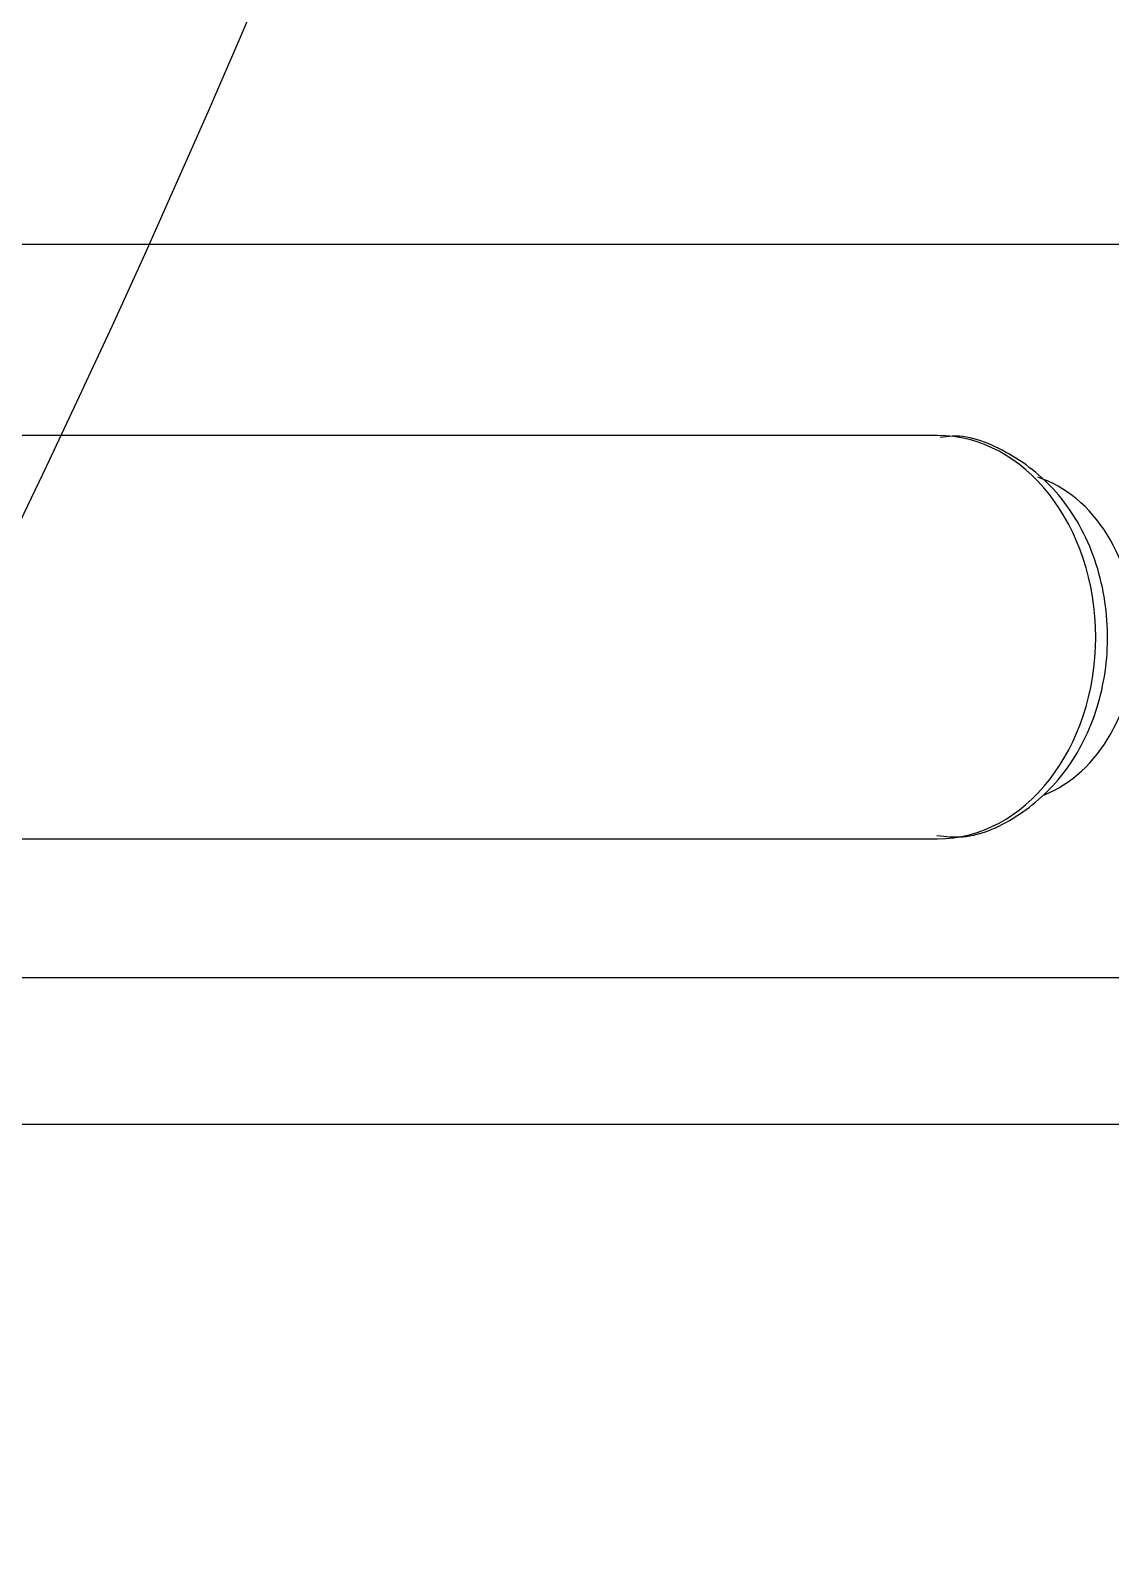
# Model space of a CAD drawing. Extents: x -681219 to -550379, y -242630 to -158199.
# Drawn here: x -601929.8 to -601870.9, y -230041 to -229958.2 of the extents above; entities that cross this region are included whole.
import ezdxf

# ---------------------------------------------------------------- set-up
doc = ezdxf.new("R2010")
doc.units = 0
doc.header["$LTSCALE"] = 1000
doc.layers.get('0').update_dxf_attribs({"linetype": 'CONTINUOUS'})

# ---------------------------------------------------------------- blocks, each defined once
blk = doc.blocks.new('CYPJ15001B0001XY_A_CYPJ1000_V_1')
at = {"color": 0, "linetype": 'ByBlock', "lineweight": -2}
for p, q in [((-535.5, -745.131), (-535.5, -522.153)), ((-527.5, -745.131), (-527.5, -522.153)), ((-519.93, -561.058), (-519.93, -681.407)), ((-497.93, -681.407), (-497.93, -561.058)), ((-487.5, -575.83), (-487.5, -697.501))]:
    blk.add_line(p, q, dxfattribs=at)
for centre, major_axis, start_param, end_param in [((-508.93, -681.407), (11, 0), 3.141593, 6.283185), ((-508.93, -685.129), (-9, 0), 0.296797, 2.891735)]:
    blk.add_ellipse(centre, major_axis=major_axis, ratio=0.784323, start_param=start_param, end_param=end_param, dxfattribs=at)
blk.add_open_spline([(-519.741, -681.374), (-519.799, -681.887), (-519.948, -683.374), (-518.712, -686.017), (-516.299, -688.58), (-512.834, -690.307), (-508.758, -690.896), (-504.607, -690.192), (-501.084, -688.247), (-498.842, -685.481), (-497.835, -683.01), (-498.011, -681.79), (-498.048, -681.546)], degree=3, knots=[0, 0, 0, 0, 0.046878, 0.157204, 0.268203, 0.385638, 0.507007, 0.630969, 0.757043, 0.870307, 0.977563, 1, 1, 1, 1], dxfattribs=at)

msp = doc.modelspace()

# ---------------------------------------------------------------- linework, layer by layer
at = {"color": 4}
msp.add_circle((-602561.7373, -229682.3646), 700, dxfattribs=at)

# ---------------------------------------------------------------- block references
at = {"color": 4, "rotation": 89.99999999999999}
msp.add_blockref('CYPJ15001B0001XY_A_CYPJ1000_V_1', (-602561.7373, -229482.3646), dxfattribs=at)

doc.saveas('drawing.dxf')
